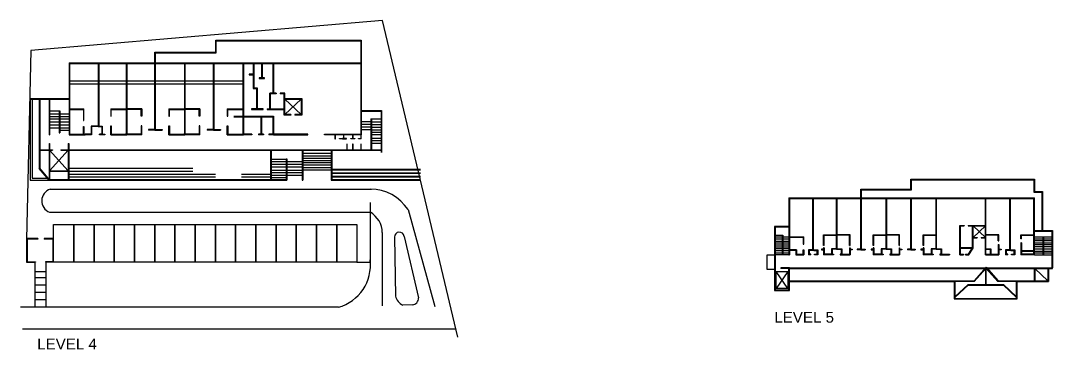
# Model space of a CAD drawing. Extents: x -3977 to 6343, y -1567 to 1206.
# Drawn here: x 1020 to 2944, y 593 to 1206 of the extents above; entities that cross this region are included whole.
import ezdxf

# ---------------------------------------------------------------- set-up
doc = ezdxf.new("R2010")
doc.units = 0
doc.layers.add('MIMIC_SIZE', color=7, linetype='CONTINUOUS')
doc.styles.get("Standard").update_dxf_attribs({"font": 'arial.ttf'})

msp = doc.modelspace()

# ---------------------------------------------------------------- linework, layer by layer
at = {"layer": 'MIMIC_SIZE', "color": 1}
for p, q in [((1694.809, 1206.138), (1039.287, 1150.596)), ((1835.463, 615.85), (1694.809, 1206.138)), ((1383.967, 1147.144), (1383.967, 1169.608)), ((1383.967, 1169.608), (1655.325, 1169.608)), ((1383.967, 1168.508), (1655.325, 1168.508)), ((1385.067, 1146.044), (1385.067, 1169.608)), ((1654.225, 1169.608), (1654.225, 1127.297)), ((1655.325, 1169.608), (1655.325, 1127.297)), ((1039.287, 1150.596), (1031.59, 798.691)), ((1270.751, 1127.297), (1270.751, 1147.144)), ((1270.751, 1147.144), (1383.967, 1147.144)), ((1270.751, 1146.044), (1385.067, 1146.044)), ((1271.851, 1127.297), (1271.851, 1147.144)), ((1110.571, 1127.297), (1110.571, 993.267)), ((1110.571, 1127.297), (1655.325, 1127.297)), ((1110.571, 1126.197), (1655.325, 1126.197)), ((1111.671, 1127.297), (1111.671, 993.267)), ((1164.873, 1127.297), (1164.873, 1009.557)), ((1165.973, 1127.297), (1165.973, 1009.557)), ((1217.172, 1127.297), (1217.172, 993.267)), ((1218.272, 1127.297), (1218.272, 993.267)), ((1270.751, 1002.219), (1270.751, 1127.297)), ((1271.851, 1002.219), (1271.851, 1127.297)), ((1325.628, 1127.297), (1325.628, 993.267)), ((1326.728, 1127.297), (1326.728, 993.267)), ((1379.925, 1002.219), (1379.925, 1126.197)), ((1381.025, 1002.219), (1381.025, 1126.197)), ((1434.41, 1127.297), (1434.41, 993.267)), ((1435.51, 1127.297), (1435.51, 993.267)), ((1453.989, 1127.297), (1453.989, 1079.798)), ((1455.089, 1127.297), (1455.089, 1079.798)), ((1469.609, 1126.197), (1469.609, 1099.191)), ((1470.709, 1126.197), (1470.709, 1099.191)), ((1490.382, 1126.197), (1490.382, 1070.675)), ((1491.482, 1126.197), (1491.482, 1070.675)), ((1654.225, 1127.297), (1654.225, 993.267)), ((1655.325, 1127.297), (1655.325, 993.267)), ((1453.989, 1106.454), (1446.659, 1106.454)), ((1446.659, 1106.454), (1446.659, 1105.354)), ((1446.659, 1105.354), (1453.989, 1105.354)), ((1469.609, 1099.191), (1465.073, 1099.191)), ((1465.073, 1099.191), (1465.073, 1098.091)), ((1465.073, 1098.091), (1474.886, 1098.091)), ((1474.886, 1099.191), (1470.709, 1099.191)), ((1474.886, 1098.091), (1474.886, 1099.191)), ((1111.671, 1093.608), (1434.41, 1093.608)), ((1111.671, 1088.51), (1434.41, 1088.51)), ((1453.989, 1080.898), (1461.4, 1080.898)), ((1453.989, 1079.798), (1460.3, 1079.798)), ((1460.3, 1079.798), (1460.3, 1041.52)), ((1461.4, 1080.898), (1461.4, 1041.52)), ((1110.571, 1060.282), (1038.194, 1060.282)), ((1038.194, 1060.282), (1038.194, 908.792)), ((1110.571, 1059.182), (1038.194, 1059.182)), ((1041.982, 1060.282), (1041.982, 912.336)), ((1055.053, 1059.182), (1055.053, 930.705)), ((1056.153, 1059.182), (1056.153, 931.103)), ((1073.307, 1060.282), (1073.307, 993.267)), ((1074.407, 1060.282), (1074.407, 993.267)), ((1484.869, 1040.42), (1484.869, 1070.675)), ((1496.923, 1070.675), (1484.869, 1070.675)), ((1496.923, 1069.575), (1484.869, 1069.575)), ((1485.969, 1040.42), (1485.969, 1070.675)), ((1496.923, 1070.675), (1496.923, 1069.575)), ((1512.982, 1070.675), (1504.088, 1070.675)), ((1504.088, 1070.675), (1504.088, 1069.575)), ((1512.982, 1069.575), (1504.088, 1069.575)), ((1511.882, 1040.42), (1511.882, 1070.675)), ((1512.982, 1040.42), (1512.982, 1070.675)), ((1512.982, 1061.009), (1544.442, 1061.009)), ((1512.982, 1059.909), (1544.442, 1059.909)), ((1543.342, 1059.909), (1512.982, 1031.203)), ((1543.342, 1031.203), (1512.982, 1059.909)), ((1543.342, 1061.009), (1543.342, 1030.103)), ((1544.442, 1061.009), (1544.442, 1030.103)), ((1110.571, 1041.52), (1138.445, 1041.52)), ((1110.571, 1040.42), (1138.445, 1040.42)), ((1137.345, 1041.52), (1137.345, 1020.174)), ((1138.445, 1020.174), (1138.445, 1041.52)), ((1188.261, 1041.52), (1188.261, 1027.949)), ((1188.261, 1041.52), (1217.172, 1041.52)), ((1188.261, 1040.42), (1217.172, 1040.42)), ((1189.361, 1027.949), (1189.361, 1041.52)), ((1246.084, 1041.52), (1217.172, 1041.52)), ((1246.084, 1040.42), (1217.172, 1040.42)), ((1244.984, 1027.949), (1244.984, 1041.52)), ((1246.084, 1041.52), (1246.084, 1027.949)), ((1296.716, 1041.52), (1296.716, 1027.949)), ((1296.716, 1041.52), (1325.628, 1041.52)), ((1296.716, 1040.42), (1325.628, 1040.42)), ((1297.816, 1027.949), (1297.816, 1041.52)), ((1354.54, 1041.52), (1325.628, 1041.52)), ((1354.54, 1040.42), (1325.628, 1040.42)), ((1353.44, 1027.949), (1353.44, 1041.52)), ((1354.54, 1041.52), (1354.54, 1027.949)), ((1405.499, 1041.52), (1405.499, 1027.949)), ((1405.499, 1041.52), (1434.41, 1041.52)), ((1405.499, 1040.42), (1434.41, 1040.42)), ((1406.599, 1027.949), (1406.599, 1041.52)), ((1460.3, 1041.52), (1450.712, 1041.52)), ((1450.712, 1041.52), (1450.712, 1040.42)), ((1450.712, 1040.42), (1472.354, 1040.42)), ((1472.354, 1041.52), (1461.4, 1041.52)), ((1472.354, 1040.42), (1472.354, 1041.52)), ((1479.989, 1041.52), (1512.982, 1041.52)), ((1479.989, 1041.52), (1479.989, 1040.42)), ((1479.989, 1040.42), (1512.982, 1040.42)), ((1511.882, 1030.103), (1511.882, 1040.42)), ((1512.982, 1030.103), (1512.982, 1040.42)), ((1074.407, 1038.248), (1092.192, 1038.248)), ((1074.407, 1032.602), (1092.192, 1032.602)), ((1074.407, 1027.155), (1092.192, 1027.155)), ((1074.407, 1022.846), (1092.192, 1022.846)), ((1092.192, 1038.248), (1092.192, 997.23)), ((1092.192, 1038.248), (1093.292, 1038.248)), ((1093.292, 1038.248), (1093.292, 997.23)), ((1093.292, 1032.602), (1110.571, 1032.602)), ((1093.292, 1027.155), (1110.571, 1027.155)), ((1093.292, 1022.846), (1110.571, 1022.846)), ((1137.345, 1020.174), (1138.445, 1020.174)), ((1188.261, 1027.949), (1189.361, 1027.949)), ((1246.084, 1027.949), (1244.984, 1027.949)), ((1296.716, 1027.949), (1297.816, 1027.949)), ((1354.54, 1027.949), (1353.44, 1027.949)), ((1405.499, 1027.949), (1406.599, 1027.949)), ((1418.032, 1027.949), (1491.792, 1027.949)), ((1418.032, 1026.849), (1491.792, 1026.849)), ((1468.118, 1027.949), (1468.118, 994.367)), ((1469.218, 1027.949), (1469.218, 994.367)), ((1490.692, 1027.949), (1490.692, 993.267)), ((1491.792, 1027.949), (1491.792, 993.267)), ((1523.795, 1031.203), (1511.882, 1031.203)), ((1523.795, 1030.103), (1511.882, 1030.103)), ((1523.795, 1031.203), (1523.795, 1030.103)), ((1544.442, 1031.203), (1531.776, 1031.203)), ((1531.776, 1031.203), (1531.776, 1030.103)), ((1544.442, 1030.103), (1531.776, 1030.103)), ((1655.325, 1038.537), (1693.342, 1038.537)), ((1655.325, 1037.437), (1693.342, 1037.437)), ((1673.063, 1023.14), (1673.063, 964.388)), ((1673.063, 1023.14), (1692.242, 1023.14)), ((1674.163, 1023.14), (1674.163, 964.388)), ((1692.242, 1038.537), (1692.242, 960.22)), ((1693.342, 1038.537), (1693.342, 960.22)), ((1074.407, 1017.552), (1092.192, 1017.552)), ((1074.407, 1011.927), (1092.192, 1011.927)), ((1074.407, 1006.54), (1092.192, 1006.54)), ((1093.292, 1017.552), (1110.571, 1017.552)), ((1093.292, 1011.927), (1110.571, 1011.927)), ((1093.292, 1006.54), (1110.571, 1006.54)), ((1093.292, 1001.781), (1110.571, 1001.781)), ((1137.345, 993.267), (1137.345, 1008.546)), ((1137.345, 1008.546), (1138.445, 1008.546)), ((1138.445, 1008.546), (1138.445, 993.267)), ((1164.873, 1009.557), (1151.571, 1009.557)), ((1151.571, 1009.557), (1151.571, 994.367)), ((1164.873, 1008.457), (1151.571, 1008.457)), ((1152.671, 1009.557), (1152.671, 993.267)), ((1164.873, 1009.557), (1172.531, 1009.557)), ((1164.873, 1008.457), (1172.531, 1008.457)), ((1171.431, 1009.557), (1171.431, 994.367)), ((1172.531, 1009.557), (1172.531, 994.367)), ((1188.261, 993.267), (1188.261, 1009.872)), ((1188.261, 1009.872), (1189.361, 1009.872)), ((1189.361, 1009.872), (1189.361, 993.267)), ((1246.084, 1009.872), (1244.984, 1009.872)), ((1244.984, 1009.872), (1244.984, 993.267)), ((1246.084, 993.267), (1246.084, 1009.872)), ((1271.851, 1003.319), (1258.633, 1003.319)), ((1258.633, 1003.319), (1258.633, 1002.219)), ((1271.851, 1002.219), (1258.633, 1002.219)), ((1270.751, 1003.319), (1283.968, 1003.319)), ((1270.751, 1002.219), (1283.968, 1002.219)), ((1283.968, 1003.319), (1283.968, 1002.219)), ((1296.716, 993.267), (1296.716, 1009.872)), ((1296.716, 1009.872), (1297.816, 1009.872)), ((1297.816, 1009.872), (1297.816, 993.267)), ((1354.54, 1009.872), (1353.44, 1009.872)), ((1353.44, 1009.872), (1353.44, 993.267)), ((1354.54, 993.267), (1354.54, 1009.872)), ((1381.025, 1003.319), (1367.808, 1003.319)), ((1367.808, 1003.319), (1367.808, 1002.219)), ((1381.025, 1002.219), (1367.808, 1002.219)), ((1379.925, 1003.319), (1393.143, 1003.319)), ((1379.925, 1002.219), (1393.143, 1002.219)), ((1393.143, 1003.319), (1393.143, 1002.219)), ((1405.499, 993.267), (1405.499, 1009.872)), ((1405.499, 1009.872), (1406.599, 1009.872)), ((1406.599, 1009.872), (1406.599, 993.267)), ((1674.163, 1017.719), (1655.325, 1017.719)), ((1674.163, 1012.278), (1655.325, 1012.278)), ((1674.163, 1007.417), (1655.325, 1007.417)), ((1674.163, 1002.702), (1655.325, 1002.702)), ((1674.163, 1017.719), (1692.242, 1017.719)), ((1674.163, 1012.225), (1692.242, 1012.225)), ((1674.163, 1007.496), (1692.242, 1007.496)), ((1674.163, 1002.581), (1692.242, 1002.581)), ((1073.307, 993.267), (1074.407, 993.267)), ((1092.192, 997.23), (1093.292, 997.23)), ((1110.571, 994.367), (1140.761, 994.367)), ((1110.571, 993.267), (1140.761, 993.267)), ((1151.571, 994.367), (1140.761, 994.367)), ((1152.671, 993.267), (1140.761, 993.267)), ((1167.415, 993.267), (1167.415, 994.367)), ((1171.431, 994.367), (1167.415, 994.367)), ((1177.264, 993.267), (1167.415, 993.267)), ((1172.531, 994.367), (1177.264, 994.367)), ((1177.264, 994.367), (1177.264, 993.267)), ((1188.261, 994.367), (1218.272, 994.367)), ((1188.261, 993.267), (1218.272, 993.267)), ((1246.084, 994.367), (1216.072, 994.367)), ((1246.084, 993.267), (1216.072, 993.267)), ((1296.716, 994.367), (1326.728, 994.367)), ((1296.716, 993.267), (1326.728, 993.267)), ((1354.54, 994.367), (1324.528, 994.367)), ((1354.54, 993.267), (1324.528, 993.267)), ((1405.499, 994.367), (1435.51, 994.367)), ((1405.499, 993.267), (1435.51, 993.267)), ((1451.356, 994.367), (1435.51, 994.367)), ((1451.356, 993.267), (1435.51, 993.267)), ((1451.356, 994.367), (1451.356, 993.267)), ((1463.587, 994.367), (1463.587, 993.267)), ((1468.118, 994.367), (1463.587, 994.367)), ((1473.325, 993.267), (1463.587, 993.267)), ((1473.325, 994.367), (1469.218, 994.367)), ((1473.325, 994.367), (1473.325, 993.267)), ((1491.792, 994.367), (1482.81, 994.367)), ((1482.81, 994.367), (1482.81, 993.267)), ((1491.792, 993.267), (1482.81, 993.267)), ((1555.963, 994.367), (1491.792, 994.367)), ((1491.792, 993.267), (1555.963, 993.267)), ((1555.963, 993.267), (1555.963, 994.367)), ((1586.881, 993.267), (1586.881, 994.367)), ((1586.881, 994.367), (1655.325, 994.367)), ((1655.325, 993.267), (1586.881, 993.267)), ((1605.922, 993.267), (1605.922, 985.58)), ((1605.922, 985.58), (1607.022, 985.58)), ((1607.022, 985.58), (1607.022, 993.267)), ((1614.476, 985.58), (1614.476, 986.68)), ((1614.476, 986.68), (1621.975, 986.68)), ((1621.975, 985.58), (1614.476, 985.58)), ((1627.816, 986.68), (1620.316, 986.68)), ((1620.316, 985.58), (1627.816, 985.58)), ((1621.975, 993.267), (1621.975, 985.58)), ((1621.975, 985.58), (1623.075, 985.58)), ((1623.075, 985.58), (1623.075, 993.267)), ((1627.816, 985.58), (1627.816, 986.68)), ((1636.159, 985.58), (1636.159, 986.68)), ((1636.159, 986.68), (1643.658, 986.68)), ((1643.658, 985.58), (1636.159, 985.58)), ((1639.181, 993.267), (1639.181, 985.58)), ((1640.281, 985.58), (1640.281, 993.267)), ((1643.658, 986.68), (1643.658, 985.58)), ((1650.182, 985.58), (1650.182, 986.68)), ((1650.182, 986.68), (1655.325, 986.68)), ((1655.325, 985.58), (1650.182, 985.58)), ((1654.225, 993.267), (1654.225, 985.58)), ((1655.325, 985.58), (1655.325, 993.267)), ((1674.163, 997.954), (1692.242, 997.954)), ((1674.163, 993.689), (1692.242, 993.689)), ((1674.163, 987.039), (1692.242, 987.039)), ((1674.163, 982.466), (1692.242, 982.466)), ((1055.053, 977.283), (1056.153, 977.283)), ((1055.053, 965.488), (1079.837, 965.488)), ((1055.053, 964.388), (1079.837, 964.388)), ((1073.307, 977.283), (1073.307, 908.792)), ((1073.307, 977.283), (1074.407, 977.283)), ((1074.407, 977.283), (1074.407, 908.792)), ((1109.075, 964.388), (1074.407, 926.262)), ((1109.075, 926.262), (1074.407, 964.388)), ((1079.837, 965.488), (1079.837, 964.388)), ((1095.017, 965.488), (1095.017, 964.388)), ((1095.017, 965.488), (1693.342, 965.488)), ((1095.017, 964.388), (1693.342, 964.388)), ((1109.075, 977.283), (1109.075, 908.792)), ((1109.075, 977.283), (1110.175, 977.283)), ((1110.175, 977.283), (1110.175, 908.792)), ((1486.072, 964.388), (1486.072, 908.792)), ((1487.172, 964.388), (1487.172, 908.792)), ((1545.317, 964.388), (1545.317, 908.792)), ((1546.417, 964.388), (1546.417, 908.792)), ((1599.508, 964.388), (1599.508, 908.792)), ((1600.608, 964.388), (1600.608, 908.792)), ((1629.369, 975.709), (1628.269, 975.709)), ((1628.269, 975.709), (1628.269, 965.488)), ((1629.369, 965.488), (1629.369, 975.709)), ((1639.966, 975.709), (1638.866, 975.709)), ((1638.866, 975.709), (1638.866, 965.488)), ((1639.966, 965.488), (1639.966, 975.709)), ((1655.325, 975.709), (1654.225, 975.709)), ((1654.225, 975.709), (1654.225, 965.488)), ((1655.325, 965.488), (1655.325, 975.709)), ((1674.163, 977.478), (1692.242, 977.478)), ((1487.172, 947.626), (1515.326, 947.626)), ((1487.172, 943.219), (1515.326, 943.219)), ((1515.326, 948.465), (1515.326, 908.792)), ((1515.326, 948.465), (1516.426, 948.465)), ((1516.426, 948.465), (1516.426, 908.792)), ((1516.486, 943.219), (1545.317, 943.219)), ((1546.417, 958.926), (1599.508, 958.926)), ((1546.417, 954.05), (1599.508, 954.05)), ((1546.417, 949.653), (1599.508, 949.653)), ((1546.417, 945.657), (1599.508, 945.657)), ((1073.307, 908.792), (1055.053, 930.705)), ((1074.152, 909.496), (1056.153, 931.103)), ((1073.307, 926.262), (1110.175, 926.262)), ((1073.307, 925.162), (1110.175, 925.162)), ((1110.175, 930.805), (1341.635, 930.805)), ((1110.175, 925.769), (1341.635, 925.769)), ((1487.172, 938.241), (1515.326, 938.241)), ((1487.172, 933.331), (1515.326, 933.331)), ((1487.172, 927.618), (1515.326, 927.618)), ((1516.486, 938.241), (1545.317, 938.241)), ((1516.486, 933.331), (1545.317, 933.331)), ((1516.486, 927.618), (1545.317, 927.618)), ((1546.417, 941.393), (1599.508, 941.393)), ((1546.417, 936.997), (1599.508, 936.997)), ((1546.417, 932.201), (1599.508, 932.201)), ((1546.417, 928.204), (1599.508, 928.204)), ((1600.608, 929.348), (1765.512, 929.348)), ((1600.608, 928.248), (1765.512, 928.248)), ((1038.194, 908.792), (1074.407, 908.792)), ((1041.982, 912.336), (1074.407, 912.336)), ((1072.391, 909.892), (1516.426, 909.892)), ((1073.307, 908.792), (1516.426, 908.792)), ((1110.175, 920.111), (1383.382, 920.111)), ((1110.175, 915.075), (1383.382, 915.075)), ((1432.192, 920.111), (1486.072, 920.111)), ((1432.192, 915.075), (1486.072, 915.075)), ((1487.172, 923.129), (1515.326, 923.129)), ((1487.172, 917.988), (1515.326, 917.988)), ((1487.172, 913.581), (1515.326, 913.581)), ((1516.486, 923.129), (1545.317, 923.129)), ((1516.486, 917.988), (1545.317, 917.988)), ((1545.317, 909.892), (1546.417, 909.892)), ((1545.317, 908.792), (1546.417, 908.792)), ((1599.508, 909.892), (1600.608, 909.892)), ((1599.508, 908.792), (1600.608, 908.792)), ((1600.608, 922.647), (1765.512, 922.647)), ((1600.608, 921.547), (1765.512, 921.547)), ((1600.608, 916.161), (1765.512, 916.161)), ((1600.608, 915.061), (1765.512, 915.061)), ((1600.608, 909.892), (1765.512, 909.892)), ((1600.608, 908.792), (1765.512, 908.792)), ((2680.096, 891.738), (2680.096, 910.645)), ((2680.096, 910.645), (2910.366, 910.645)), ((2680.096, 909.545), (2910.366, 909.545)), ((2681.196, 890.638), (2681.196, 910.645)), ((2909.266, 910.645), (2909.266, 886.21)), ((2910.366, 910.645), (2910.366, 887.31)), ((1075.527, 891.851), (1674.495, 891.851)), ((2586.433, 875.506), (2586.433, 891.738)), ((2586.433, 891.738), (2680.096, 891.738)), ((2586.433, 890.638), (2681.196, 890.638)), ((2587.533, 875.506), (2587.533, 891.738)), ((2909.266, 886.21), (2925.046, 886.21)), ((2910.366, 887.31), (2925.046, 887.31)), ((2923.946, 887.31), (2923.946, 814.676)), ((2925.046, 887.31), (2925.046, 814.676)), ((1672.405, 755.528), (1672.405, 867)), ((2452.242, 875.506), (2452.242, 769.633)), ((2452.242, 875.506), (2910.366, 875.506)), ((2452.242, 874.406), (2910.366, 874.406)), ((2453.342, 875.506), (2453.342, 769.633)), ((2496.564, 875.506), (2496.564, 778.658)), ((2497.664, 875.506), (2497.664, 778.658)), ((2541.17, 779.748), (2541.17, 875.506)), ((2542.27, 779.748), (2542.27, 875.506)), ((2586.433, 778.832), (2586.433, 875.506)), ((2587.533, 778.832), (2587.533, 875.506)), ((2633.67, 779.748), (2633.67, 875.506)), ((2634.77, 779.748), (2634.77, 875.506)), ((2680.096, 778.832), (2680.096, 875.506)), ((2681.196, 778.832), (2681.196, 875.506)), ((2726.804, 779.748), (2726.804, 875.506)), ((2727.904, 779.748), (2727.904, 875.506)), ((2818.682, 769.633), (2818.682, 875.506)), ((2819.782, 769.633), (2819.782, 875.506)), ((2863.804, 875.506), (2863.804, 778.658)), ((2864.904, 875.506), (2864.904, 778.658)), ((2909.266, 770.733), (2909.266, 875.506)), ((2910.366, 769.633), (2910.366, 875.506)), ((1074.278, 848.912), (1672.405, 848.912)), ((1742.48, 853.867), (1792.627, 673.422)), ((1694.558, 810.929), (1694.558, 674.654)), ((2452.242, 822.132), (2425.903, 822.132)), ((2425.903, 822.132), (2425.903, 769.633)), ((2452.242, 821.032), (2425.903, 821.032)), ((2427.003, 822.132), (2427.003, 769.633)), ((2771.106, 769.633), (2771.106, 824.359)), ((2771.106, 824.359), (2779.071, 824.359)), ((2771.106, 823.259), (2779.071, 823.259)), ((2772.206, 769.633), (2772.206, 824.359)), ((2772.206, 779.748), (2772.206, 824.359)), ((2779.071, 824.359), (2779.071, 823.259)), ((2786.966, 824.359), (2786.966, 823.259)), ((2786.966, 824.359), (2819.782, 824.359)), ((2786.966, 823.259), (2819.782, 823.259)), ((2794.731, 780.109), (2794.731, 824.359)), ((2795.831, 781.817), (2795.831, 824.359)), ((2818.682, 823.259), (2795.831, 802.053)), ((2818.682, 802.047), (2795.831, 823.259)), ((2910.366, 814.676), (2943.617, 814.676)), ((2910.366, 813.576), (2943.617, 813.576)), ((2942.517, 814.676), (2942.517, 745.34)), ((2943.617, 814.676), (2943.617, 745.34)), ((1052.486, 799.791), (1031.59, 799.791)), ((1031.59, 799.791), (1031.59, 755.528)), ((1052.486, 798.691), (1031.59, 798.691)), ((1032.69, 799.791), (1032.69, 755.528)), ((1052.486, 799.791), (1052.486, 798.691)), ((1081.746, 799.791), (1064.523, 799.791)), ((1064.523, 799.791), (1064.523, 798.691)), ((1081.746, 798.691), (1064.523, 798.691)), ((1081.746, 798.691), (1080.646, 798.691)), ((1080.646, 798.691), (1080.646, 755.528)), ((1717.346, 802.71), (1719.172, 692.518)), ((1735.174, 803.953), (1761.775, 689.098)), ((2427.003, 806.445), (2441.165, 806.445)), ((2427.003, 802.887), (2452.242, 802.887)), ((2427.003, 799.174), (2452.242, 799.174)), ((2427.003, 795.228), (2452.242, 795.228)), ((2427.003, 791.747), (2452.242, 791.747)), ((2440.065, 806.445), (2440.065, 769.633)), ((2441.165, 806.445), (2441.165, 769.633)), ((2452.242, 803.341), (2480.115, 803.341)), ((2452.242, 802.241), (2480.115, 802.241)), ((2479.015, 803.341), (2479.015, 789.342)), ((2479.015, 789.342), (2480.115, 789.342)), ((2480.115, 789.342), (2480.115, 803.341)), ((2516.98, 786.836), (2516.98, 806.948)), ((2516.98, 806.948), (2542.27, 806.948)), ((2516.98, 805.848), (2542.27, 805.848)), ((2518.08, 786.836), (2518.08, 806.948)), ((2566.461, 806.948), (2541.17, 806.948)), ((2566.461, 805.848), (2541.17, 805.848)), ((2565.361, 786.836), (2565.361, 806.948)), ((2566.461, 786.836), (2566.461, 806.948)), ((2609.48, 786.836), (2609.48, 806.948)), ((2609.48, 806.948), (2634.77, 806.948)), ((2609.48, 805.848), (2634.77, 805.848)), ((2610.58, 786.836), (2610.58, 806.948)), ((2658.961, 806.948), (2633.67, 806.948)), ((2658.961, 805.848), (2633.67, 805.848)), ((2657.861, 786.836), (2657.861, 806.948)), ((2658.961, 786.836), (2658.961, 806.948)), ((2702.614, 786.836), (2702.614, 806.948)), ((2702.614, 806.948), (2727.904, 806.948)), ((2702.614, 805.848), (2727.904, 805.848)), ((2703.714, 786.836), (2703.714, 806.948)), ((2794.731, 802.047), (2803.374, 802.047)), ((2794.731, 800.947), (2803.374, 800.947)), ((2803.374, 802.047), (2803.374, 800.947)), ((2810.706, 802.047), (2810.706, 800.947)), ((2810.706, 802.047), (2819.782, 802.047)), ((2810.706, 800.947), (2819.782, 800.947)), ((2843.973, 806.948), (2818.682, 806.948)), ((2843.973, 805.848), (2818.682, 805.848)), ((2842.873, 795.51), (2842.873, 806.948)), ((2842.873, 795.51), (2843.973, 795.51)), ((2843.973, 795.51), (2843.973, 806.948)), ((2885.076, 799.535), (2885.076, 806.948)), ((2885.076, 806.948), (2910.366, 806.948)), ((2885.076, 805.848), (2910.366, 805.848)), ((2886.176, 799.535), (2885.076, 799.535)), ((2885.076, 792.099), (2885.076, 769.633)), ((2886.176, 792.099), (2885.076, 792.099)), ((2886.176, 799.535), (2886.176, 806.948)), ((2886.176, 792.099), (2886.176, 769.633)), ((2910.366, 802.928), (2943.617, 802.928)), ((2910.366, 799.431), (2943.617, 799.431)), ((2910.366, 795.934), (2943.617, 795.934)), ((2910.366, 792.133), (2943.617, 792.133)), ((2910.366, 788.941), (2943.617, 788.941)), ((2925.892, 802.928), (2925.892, 769.633)), ((2926.992, 802.928), (2926.992, 769.633)), ((2411.677, 741.954), (2411.677, 769.633)), ((2411.677, 769.633), (2425.903, 769.633)), ((2452.242, 769.633), (2425.903, 769.633)), ((2425.903, 769.633), (2425.903, 703.17)), ((2427.003, 787.956), (2452.242, 787.956)), ((2427.003, 784.475), (2452.242, 784.475)), ((2427.003, 781.148), (2452.242, 781.148)), ((2427.003, 777.59), (2452.242, 777.59)), ((2427.003, 773.025), (2452.242, 773.025)), ((2427.003, 769.633), (2427.003, 703.17)), ((2452.242, 770.733), (2453.342, 770.733)), ((2452.242, 769.633), (2453.342, 769.633)), ((2466.456, 778.658), (2453.342, 778.658)), ((2466.456, 777.558), (2453.342, 777.558)), ((2465.356, 778.658), (2465.356, 769.633)), ((2465.356, 770.733), (2480.115, 770.733)), ((2465.356, 769.633), (2480.115, 769.633)), ((2466.456, 778.658), (2466.456, 769.633)), ((2479.015, 769.633), (2479.015, 778.658)), ((2479.015, 778.658), (2480.115, 778.658)), ((2480.115, 778.658), (2480.115, 769.633)), ((2498.76, 778.658), (2488.882, 778.658)), ((2488.882, 778.658), (2488.882, 769.633)), ((2498.76, 777.558), (2488.882, 777.558)), ((2493.511, 770.733), (2488.882, 770.733)), ((2493.511, 769.633), (2488.882, 769.633)), ((2489.982, 778.658), (2489.982, 769.633)), ((2493.511, 769.633), (2493.511, 770.733)), ((2498.76, 778.658), (2506.418, 778.658)), ((2498.76, 777.558), (2506.418, 777.558)), ((2500.36, 769.633), (2500.36, 770.733)), ((2500.36, 770.733), (2505.318, 770.733)), ((2505.318, 769.633), (2500.36, 769.633)), ((2505.318, 769.633), (2505.318, 777.558)), ((2506.418, 769.633), (2505.318, 769.633)), ((2506.418, 778.658), (2506.418, 769.633)), ((2516.98, 779.932), (2513.063, 779.932)), ((2513.063, 779.932), (2513.063, 778.832)), ((2513.063, 778.832), (2516.98, 778.832)), ((2518.08, 786.836), (2516.98, 786.836)), ((2516.98, 782.274), (2516.98, 769.633)), ((2518.08, 782.274), (2516.98, 782.274)), ((2533.296, 770.733), (2516.98, 770.733)), ((2533.296, 769.633), (2516.98, 769.633)), ((2518.08, 782.274), (2518.08, 769.633)), ((2542.27, 780.848), (2532.196, 780.848)), ((2532.196, 780.848), (2532.196, 769.633)), ((2542.27, 779.748), (2532.196, 779.748)), ((2533.296, 780.848), (2533.296, 769.633)), ((2533.296, 770.733), (2535.483, 770.733)), ((2535.483, 769.633), (2533.296, 769.633)), ((2535.483, 770.733), (2535.483, 769.633)), ((2541.17, 780.848), (2551.245, 780.848)), ((2541.17, 779.748), (2551.245, 779.748)), ((2550.145, 770.733), (2547.958, 770.733)), ((2547.958, 770.733), (2547.958, 769.633)), ((2547.958, 769.633), (2550.145, 769.633)), ((2550.145, 780.848), (2550.145, 769.633)), ((2550.145, 770.733), (2566.461, 770.733)), ((2550.145, 769.633), (2566.461, 769.633)), ((2551.245, 780.848), (2551.245, 769.633)), ((2565.361, 786.836), (2566.461, 786.836)), ((2565.361, 782.274), (2565.361, 769.633)), ((2565.361, 782.274), (2566.461, 782.274)), ((2566.461, 782.274), (2566.461, 769.633)), ((2566.461, 779.932), (2570.378, 779.932)), ((2570.378, 778.832), (2566.461, 778.832)), ((2570.378, 779.932), (2570.378, 778.832)), ((2587.533, 779.932), (2579.884, 779.932)), ((2579.884, 779.932), (2579.884, 778.832)), ((2587.533, 778.832), (2579.884, 778.832)), ((2586.433, 779.932), (2594.364, 779.932)), ((2586.433, 778.832), (2594.364, 778.832)), ((2594.364, 779.932), (2594.364, 778.832)), ((2609.48, 779.932), (2605.563, 779.932)), ((2605.563, 779.932), (2605.563, 778.832)), ((2605.563, 778.832), (2609.48, 778.832)), ((2610.58, 786.836), (2609.48, 786.836)), ((2609.48, 782.274), (2609.48, 769.633)), ((2610.58, 782.274), (2609.48, 782.274)), ((2625.796, 770.733), (2609.48, 770.733)), ((2625.796, 769.633), (2609.48, 769.633)), ((2610.58, 782.274), (2610.58, 769.633)), ((2634.77, 780.848), (2624.696, 780.848)), ((2624.696, 780.848), (2624.696, 769.633)), ((2634.77, 779.748), (2624.696, 779.748)), ((2625.796, 780.848), (2625.796, 769.633)), ((2625.796, 770.733), (2627.983, 770.733)), ((2627.983, 769.633), (2625.796, 769.633)), ((2627.983, 770.733), (2627.983, 769.633)), ((2633.67, 780.848), (2643.745, 780.848)), ((2633.67, 779.748), (2643.745, 779.748)), ((2642.645, 770.733), (2640.458, 770.733)), ((2640.458, 770.733), (2640.458, 769.633)), ((2640.458, 769.633), (2642.645, 769.633)), ((2642.645, 780.848), (2642.645, 769.633)), ((2642.645, 770.733), (2658.961, 770.733)), ((2642.645, 769.633), (2658.961, 769.633)), ((2643.745, 780.848), (2643.745, 769.633)), ((2657.861, 786.836), (2658.961, 786.836)), ((2657.861, 782.274), (2657.861, 769.633)), ((2657.861, 782.274), (2658.961, 782.274)), ((2658.961, 782.274), (2658.961, 769.633)), ((2658.961, 779.932), (2662.878, 779.932)), ((2662.878, 778.832), (2658.961, 778.832)), ((2662.878, 779.932), (2662.878, 778.832)), ((2681.196, 779.932), (2673.547, 779.932)), ((2673.547, 779.932), (2673.547, 778.832)), ((2681.196, 778.832), (2673.547, 778.832)), ((2680.096, 779.932), (2688.028, 779.932)), ((2680.096, 778.832), (2688.028, 778.832)), ((2688.028, 779.932), (2688.028, 778.832)), ((2702.614, 779.932), (2698.696, 779.932)), ((2698.696, 779.932), (2698.696, 778.832)), ((2698.696, 778.832), (2702.614, 778.832)), ((2703.714, 786.836), (2702.614, 786.836)), ((2702.614, 782.274), (2702.614, 769.633)), ((2703.714, 782.274), (2702.614, 782.274)), ((2718.929, 770.733), (2702.614, 770.733)), ((2718.929, 769.633), (2702.614, 769.633)), ((2703.714, 782.274), (2703.714, 769.633)), ((2727.904, 780.848), (2717.829, 780.848)), ((2717.829, 780.848), (2717.829, 769.633)), ((2727.904, 779.748), (2717.829, 779.748)), ((2718.929, 780.848), (2718.929, 769.633)), ((2718.929, 770.733), (2721.116, 770.733)), ((2721.116, 769.633), (2718.929, 769.633)), ((2721.116, 770.733), (2721.116, 769.633)), ((2726.804, 780.848), (2736.879, 780.848)), ((2726.804, 779.748), (2736.879, 779.748)), ((2735.779, 770.733), (2733.592, 770.733)), ((2733.592, 770.733), (2733.592, 769.633)), ((2733.592, 769.633), (2735.779, 769.633)), ((2735.779, 780.848), (2735.779, 769.633)), ((2735.779, 770.733), (2752.094, 770.733)), ((2735.779, 769.633), (2752.094, 769.633)), ((2736.879, 780.848), (2736.879, 769.633)), ((2752.094, 770.733), (2752.094, 769.633)), ((2771.106, 770.733), (2777.86, 770.733)), ((2771.106, 769.633), (2777.86, 769.633)), ((2772.206, 783.041), (2794.731, 783.041)), ((2772.206, 781.941), (2794.731, 781.941)), ((2777.86, 770.733), (2777.86, 769.633)), ((2781.909, 770.733), (2781.909, 769.633)), ((2781.909, 770.733), (2787.385, 770.733)), ((2781.909, 769.633), (2787.985, 769.633)), ((2787.385, 770.733), (2794.906, 782.413)), ((2787.985, 769.633), (2795.831, 781.817)), ((2818.682, 780.848), (2828.757, 780.848)), ((2818.682, 779.748), (2828.757, 779.748)), ((2818.682, 770.733), (2843.973, 770.733)), ((2818.682, 769.633), (2843.973, 769.633)), ((2827.657, 780.848), (2827.657, 769.633)), ((2827.657, 770.733), (2843.973, 770.733)), ((2828.757, 780.848), (2828.757, 769.633)), ((2842.873, 788.506), (2842.873, 769.633)), ((2842.873, 788.506), (2843.973, 788.506)), ((2843.973, 788.506), (2843.973, 769.633)), ((2843.973, 779.932), (2847.89, 779.932)), ((2847.89, 778.832), (2843.973, 778.832)), ((2847.89, 779.932), (2847.89, 778.832)), ((2866, 778.658), (2856.122, 778.658)), ((2856.122, 778.658), (2856.122, 769.633)), ((2866, 777.558), (2856.122, 777.558)), ((2860.752, 770.733), (2856.122, 770.733)), ((2860.752, 769.633), (2856.122, 769.633)), ((2857.222, 778.658), (2857.222, 769.633)), ((2860.752, 769.633), (2860.752, 770.733)), ((2866, 778.658), (2873.659, 778.658)), ((2866, 777.558), (2873.659, 777.558)), ((2867.601, 769.633), (2867.601, 770.733)), ((2867.601, 770.733), (2872.559, 770.733)), ((2872.559, 769.633), (2867.601, 769.633)), ((2872.559, 769.633), (2872.559, 777.558)), ((2873.659, 769.633), (2872.559, 769.633)), ((2873.659, 778.658), (2873.659, 769.633)), ((2909.266, 776.817), (2885.076, 776.817)), ((2910.366, 775.717), (2885.076, 775.717)), ((2909.266, 770.733), (2885.076, 770.733)), ((2910.366, 769.633), (2885.076, 769.633)), ((2910.366, 784.836), (2943.617, 784.836)), ((2910.366, 780.731), (2943.617, 780.731)), ((2910.366, 776.322), (2943.617, 776.322)), ((2910.366, 773.13), (2943.617, 773.13)), ((2910.366, 769.633), (2943.617, 769.633)), ((1031.59, 756.628), (1048.242, 756.628)), ((1031.59, 755.528), (1048.242, 755.528)), ((1046.842, 755.528), (1046.842, 671.596)), ((1048.242, 756.628), (1048.242, 755.528)), ((1081.746, 756.628), (1066.659, 756.628)), ((1066.659, 756.628), (1066.659, 755.528)), ((1081.746, 755.528), (1066.659, 755.528)), ((1067.064, 755.528), (1067.064, 671.596)), ((1647.194, 755.528), (1672.405, 755.528)), ((1046.842, 738.525), (1067.064, 738.525)), ((2425.903, 741.954), (2411.677, 741.954)), ((2450.554, 738.534), (2428.838, 706.742)), ((2450.554, 706.742), (2428.838, 738.534)), ((2453.342, 745.34), (2437.375, 745.34)), ((2437.375, 745.34), (2437.375, 744.24)), ((2453.342, 744.24), (2437.375, 744.24)), ((2452.242, 703.17), (2452.242, 745.34)), ((2453.342, 703.17), (2453.342, 745.34)), ((2453.342, 745.34), (2942.517, 745.34)), ((2453.342, 744.24), (2943.617, 744.24)), ((2819.958, 746.554), (2797.581, 720.732)), ((2819.408, 744.24), (2798.083, 719.632)), ((2819.408, 714.038), (2819.408, 744.24)), ((2819.958, 746.554), (2842.334, 720.732)), ((2820.508, 714.038), (2820.508, 744.24)), ((2820.508, 744.24), (2841.832, 719.632)), ((2909.764, 745.34), (2909.764, 719.632)), ((2910.864, 745.34), (2910.864, 719.632)), ((2935.158, 720.732), (2910.864, 744.24)), ((2935.158, 745.34), (2935.158, 719.632)), ((2936.258, 745.34), (2936.258, 719.632)), ((2943.617, 744.24), (2943.617, 745.34)), ((1046.842, 726.977), (1067.064, 726.977)), ((1046.842, 713.432), (1067.064, 713.432)), ((2453.342, 720.732), (2797.581, 720.732)), ((2453.342, 719.632), (2760.769, 719.632)), ((2760.769, 719.632), (2760.769, 687.208)), ((2761.869, 719.632), (2761.869, 687.208)), ((2798.083, 719.632), (2761.869, 719.632)), ((2761.869, 691.237), (2786.465, 714.038)), ((2761.869, 689.737), (2787.213, 713.231)), ((2786.465, 714.038), (2852.35, 714.038)), ((2786.465, 712.938), (2852.35, 712.938)), ((2876.947, 719.632), (2841.832, 719.632)), ((2842.334, 720.732), (2878.047, 720.732)), ((2876.947, 689.737), (2851.602, 713.231)), ((2876.947, 691.237), (2852.35, 714.038)), ((2876.947, 687.208), (2876.947, 719.632)), ((2878.047, 720.732), (2936.258, 720.732)), ((2878.047, 687.208), (2878.047, 719.632)), ((2878.047, 719.632), (2936.258, 719.632)), ((1046.842, 699.556), (1067.064, 699.556)), ((2425.903, 704.27), (2453.342, 704.27)), ((2425.903, 703.17), (2453.342, 703.17)), ((1046.842, 686.424), (1067.064, 686.424)), ((1750.695, 676.453), (1732.802, 675.929)), ((2760.769, 688.308), (2878.047, 688.308)), ((2760.769, 687.208), (2878.047, 687.208)), ((1612.722, 671.596), (1020.372, 671.596)), ((1023.735, 631.2), (1831.805, 631.2))]:
    msp.add_line(p, q, dxfattribs=at)
for points in [[(1081.746, 826.165), (1119.442, 826.165), (1119.442, 755.528), (1081.746, 755.528)], [(1119.442, 826.165), (1157.139, 826.165), (1157.139, 755.528), (1119.442, 755.528)], [(1157.139, 826.165), (1194.836, 826.165), (1194.836, 755.528), (1157.139, 755.528)], [(1194.836, 826.165), (1232.532, 826.165), (1232.532, 755.528), (1194.836, 755.528)], [(1232.532, 826.165), (1270.229, 826.165), (1270.229, 755.528), (1232.532, 755.528)], [(1270.229, 826.165), (1307.925, 826.165), (1307.925, 755.528), (1270.229, 755.528)], [(1307.925, 826.165), (1345.622, 826.165), (1345.622, 755.528), (1307.925, 755.528)], [(1345.622, 826.165), (1383.318, 826.165), (1383.318, 755.528), (1345.622, 755.528)], [(1383.318, 826.165), (1421.015, 826.165), (1421.015, 755.528), (1383.318, 755.528)], [(1421.015, 826.165), (1458.711, 826.165), (1458.711, 755.528), (1421.015, 755.528)], [(1458.711, 826.165), (1496.408, 826.165), (1496.408, 755.528), (1458.711, 755.528)], [(1496.408, 826.165), (1534.105, 826.165), (1534.105, 755.528), (1496.408, 755.528)], [(1534.105, 826.165), (1571.801, 826.165), (1571.801, 755.528), (1534.105, 755.528)], [(1571.801, 826.165), (1609.498, 826.165), (1609.498, 755.528), (1571.801, 755.528)], [(1609.498, 826.165), (1647.194, 826.165), (1647.194, 755.528), (1609.498, 755.528)], [(2428.838, 738.534), (2450.554, 738.534), (2450.554, 706.742), (2428.838, 706.742)]]:
    msp.add_lwpolyline(points, close=True, dxfattribs=at)
for centre, radius, start, end in [((1082.522, 870.16), 22.791, 107.873725, 248.793957), ((1672.528, 808.445), 83.405, 32.996616, 90.084458), ((1649.319, 809.995), 45.249, 1.181905, 59.322752), ((1726.297, 802.798), 8.952, 7.414587, 180.562234), ((1590.054, 750.901), 82.481, 285.951795, 6.490055), ((1741.043, 696.593), 22.247, 190.556582, 248.257272), ((1750.695, 687.629), 11.176, 270, 7.55049)]:
    msp.add_arc(centre, radius, start, end, dxfattribs=at)

# ---------------------------------------------------------------- texts
for s, p in [('LEVEL 5', (2425.291, 642.969)), ('LEVEL 4', (1051.25, 593.213))]:
    msp.add_text(s, height=20.1755, dxfattribs=at).set_placement(p)

doc.saveas('drawing.dxf')
